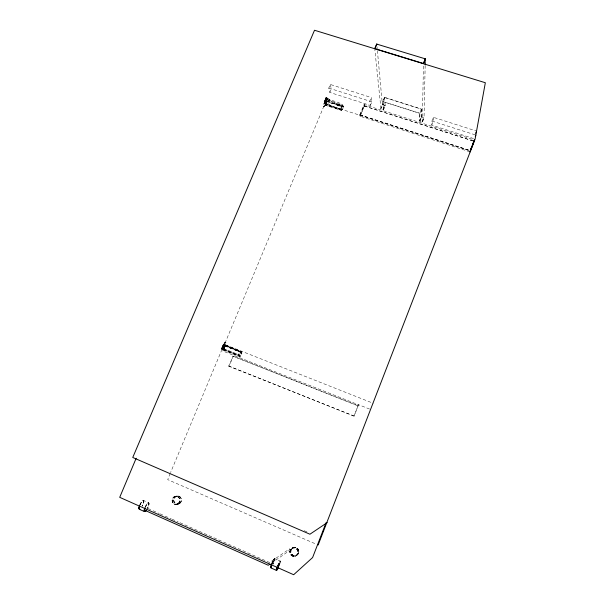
<?xml version="1.0" encoding="UTF-8"?>
<svg xmlns="http://www.w3.org/2000/svg" width="605" height="605" viewBox="0 0 605 605"><rect width="100%" height="100%" fill="white"/><g stroke="black" fill="none" stroke-linecap="round" stroke-linejoin="round"><path stroke-width="0.45" stroke-dasharray="3.02 2.27" d="M222.443 349.463L222.413 348.926L221.407 348.518L223.177 349.251L224.841 345.19L223.192 344.517L221.528 348.578L239.376 355.899C240.858 357.268 242.93 352.034 241.04 351.883L223.086 344.487L241.743 352.208M241.743 352.428L224.969 345.78L226.058 342.906L225.022 342.15L224.16 344.835L223.336 344.563L221.657 348.593C224.591 349.811 222.027 349.41 221.922 348.593M223.631 344.956L224.674 342.022L225.726 342.853L222.829 349.599L223.555 349.902L222.232 348.745L224.115 344.91M425.164 65.491L424.029 117.914L422.388 121.953L419.779 121.098L419.9 113.422M421.345 117.052L421.466 109.187L384.591 97.458L382.836 101.602L384.5 97.496M421.587 109.18L421.473 116.999L423.886 117.801M422.32 121.968L423.455 64.569M341.712 110.057L325.535 104.877L327.063 101.224L325.913 97.503L327.184 97.783L331.933 101.292L342.71 105.497L343.277 106.162L341.492 110.473L325.422 105.262L324.295 101.474L325.513 101.791L330.269 105.285L341.061 109.49C342.294 111.297 344.222 106.495 342.574 105.822L331.797 101.617L326.367 97.851C325.445 96.8 321.626 112.84 325.316 104.446M469.941 151.832L360.202 116.266L359.869 114.889L364.248 104.627L472.49 139.369M384.455 97.39L385.211 105.512L383.562 109.505L380.787 108.537M419.915 121.204L421.314 117.166M473.518 138.522L431.773 125.129L431.955 121.045L433.43 117.325L476.574 131.073M433.43 117.325L433.225 121.454L431.773 125.129M360.225 116.258L364.301 105.966L364.233 104.635M289.818 551.873C289.893 548.848 293.433 546.262 296.291 547.51M326.178 103.228C324.575 102.389 327.207 103.689 325.445 103.394C326.715 101.262 323.07 101.761 325.709 102.26M325.573 102.585L324.378 102.071L325.535 102.638M327.154 98.895L337.681 102.245L341.659 104.098L342.702 105.02L342.967 106.321L341.885 108.93L337.303 108.038L325.263 104.136L324.847 101.693L326.246 102.147L327.335 99.538C328.265 98.154 324.968 97.473 326.655 98.6M327.373 98.26L326.186 97.745L327.373 98.26L325.876 102.404L324.348 101.579L325.785 102.041M327.638 104.945C325.694 102.797 328.409 106.162 326.518 104.34M329.294 100.959C325.278 99.863 332.16 101.39 328.129 100.392M341.742 110.216L325.679 105.005L324.522 102.116M324.787 103.137C323.032 104.536 328.878 97.526 325.785 97.829M223.109 344.479L225.544 345.425L225.446 346.03L223.578 350.129L221.876 349.229L239.225 356.262C240.805 357.615 243.142 351.77 241.183 351.528L223.918 344.358M383.426 109.505L385.196 105.444M325.422 105.262L327.214 100.967L326.292 98.713M326.367 97.851C324.575 98.305 329.044 99.409 326.723 97.965M359.869 114.889L469.253 150.373M383.494 109.513L382.927 101.572L419.726 113.279L419.81 121.136M358.031 405.849L232.736 356.073L358.039 405.743L354.046 416.104L358.546 404.783L221.528 350.514L170.58 472.543M279.994 563.051L278.64 566.643M326.791 100.861L327.025 101.519L343.096 106.714M326.473 100.755L325.097 104.612L325.679 105.005M422.381 121.862L423.901 118.035M326.05 98.07L326.261 97.647M419.885 121.061L421.405 117.241M222.043 348.994L223.139 349.864M271.849 563.633L273.445 560.117M326.345 101.542L325.936 99.084L327.562 99.598L327.842 99.235M326.05 103.515L325.369 103.183M380.923 108.567L382.451 104.794M326.579 104.105L327.184 104.635M328.265 100.067L329.43 100.634M370.358 105.436L371.833 101.829L371.304 97.534L330.3 84.466L328.795 88.065L329.816 92.436L370.358 105.436L369.814 101.179L371.304 97.534M359.983 114.761L364.097 104.718M364.202 106.034L360.119 116.19M341.885 108.93L341.613 107.645L340.57 106.722L341.659 104.098M239.429 351.649L241.35 352.639L240.17 355.498L238.241 354.522L239.429 351.649L235.194 349.902M341.613 107.645L342.702 105.02M239.497 355.09L240.684 352.216M225.491 350.764C222.073 348.533 227.798 352.322 224.273 350.257M227.457 346.045C225.068 344.676 227.193 347.172 227.215 345.916M354.046 416.104L229.076 366.259L233.159 356.405M324.318 101.731L325.883 97.897M221.99 349.282L221.43 348.51M324.53 101.504L326.072 97.829M324.454 101.973L325.974 98.26M222.844 349.728L221.566 349.002L223.548 344.253L224.803 344.774L222.829 349.516L221.241 348.858M324.696 102.154L326.231 98.479M223.616 344.661L221.906 348.646M325.036 102.336L326.571 98.66M170.209 473.412L167.706 479.629L316.415 544.258M225.529 345.168L224.069 344.933L222.39 348.964L221.99 348.858M325.528 101.829L327.063 98.146M325.392 102.449L326.927 98.774M222.67 348.994L224.357 344.963L223.215 344.548M329.816 92.436L331.306 88.874L330.3 84.466M221.49 348.533C223.222 350.514 225.499 344.744 224.266 345.001M325.694 102.472L327.229 98.796M325.876 102.404L327.449 98.57M326.783 101.307L325.641 104.854M223.018 349.266L223.926 349.675L223.548 349.456L225.068 345.841M222.315 349.274L222.065 348.949L223.835 349.622L225.355 345.757M223.578 349.909L223.154 349.864L223.721 349.554M229.076 366.259L228.675 366.055L233.122 356.292M326.004 98.91L326.503 99.054M324.083 101.874L325.377 102.116L330.133 105.61L340.925 109.815L341.492 110.473M324.22 101.549L324.628 102.706M325.346 104.461C323.751 109.308 322.465 104.968 324.182 103.054M326.503 99.023L326.148 98.963M385.173 105.512L382.458 104.642L380.81 108.628M326.163 99.046L326.541 100.581L325.982 99.182M364.006 104.733L364.225 105.928M222.844 349.705L223.313 349.781M327.728 104.673L327.32 104.673M174.437 504.192L176.524 504.487L179.821 503.383A4.19 3.925 -76.5 0 0 179.095 496.213L177.023 495.926L173.756 496.955M421.466 109.187L419.757 113.332M271.411 563.187L288.661 551.178L289.659 548.841L269.618 562.529L179.012 522.266M327.199 98.638L326.791 98.645M382.867 101.595L383.615 109.444M272.787 564.087A4.764 0.522 -67.5 0 0 274.451 558.725A4.764 0.522 -67.5 0 0 271.842 563.671A4.931 0.544 -67.5 0 1 274.602 558.604L280.281 561.122A4.938 0.507 -67.6 0 1 278.534 566.673M225.62 350.408L224.425 349.902M364.301 105.966L474.048 141.207M421.413 117.09L423.848 117.937M382.912 101.587L419.817 113.354L421.277 109.187M226.058 345.878L227.314 346.4M342.967 106.321L338.384 105.429L326.08 101.474L326.246 102.147M221.566 348.994L222.02 349.153M223.222 344.116L224.788 344.759M139.967 505.114A4.87 1.308 -64.4 0 1 143.597 500.486L148.633 502.717M293.092 556.358C295.845 556.963 298.779 554.498 298.862 551.722M384.53 97.375L421.503 109.112M382.594 104.612L385.075 105.406M328.795 88.065L371.833 101.829M431.955 121.045L475.122 134.839M364.407 106.056L474.025 141.275M327.214 100.967L343.277 106.162M327.063 101.224L343.133 106.419M326.488 101.285L343.126 106.866M360.028 114.867L469.291 150.244M468.572 150.395L324.84 103.916L224.478 344.442L373.119 403.248M224.75 345.243L225.4 345.523M241.35 352.639L223.419 345.349L241.819 352.481M240.17 355.498L222.224 348.208L238.241 354.522M223.532 349.486L223.124 349.319M224.009 344.563L224.266 344.668M227.072 345.916L226.24 345.553M225.544 345.425L241.924 351.876M224.039 344.994L223.396 344.646M223.472 344.895L223.933 345.077M223.835 349.622L240.306 356.148M223.691 349.75L240.079 356.232M223.578 350.129L239.966 356.602M369.594 409.063L358.394 404.632L357.941 405.683M228.675 366.055L353.91 416.006M222.209 349.365L221.801 349.191M223.646 344.827L224.122 345.024M222.141 348.926C224.455 340.305 224.803 347.55 221.71 348.646M223.464 349.425L224.788 345.742L225.362 345.977M304.179 530.691L308.512 532.559M147.968 508.472L152.279 510.386M153.141 510.771L159.175 513.456M160.038 513.834L163.486 515.369M165.21 516.133L171.253 518.818M172.115 519.203L178.15 521.888M380.946 108.711L374.85 49.64M336.592 104.869L340.57 106.722M324.477 102.6L324.923 102.812M327.328 99.53L327.04 99.19L327.721 99.522M324.34 102.926L324.749 103.122M223.275 348.548L223.653 348.775L224.848 345.909L224.47 345.682M326.133 98.585L325.891 97.549M359.922 115.003L360.119 116.205M377.044 46.887L377.157 49.746M377.391 50.608L382.383 104.604M274.602 558.604A4.931 0.544 -67.5 0 1 272.878 564.163M272.031 563.807A5.037 0.552 -67.5 0 1 274.791 558.574A5.037 0.552 -67.5 0 1 273.029 564.246M277.453 566.22A5.044 0.522 -67.6 0 1 280.175 560.956A5.044 0.522 -67.6 0 1 278.391 566.628M277.619 566.272A4.938 0.507 -67.6 0 1 280.281 561.122M277.733 566.288A4.772 0.492 -67.6 0 1 280.304 561.319A4.772 0.492 -67.6 0 1 278.618 566.681M179.821 503.375A4.19 3.925 -76.5 0 1 173.575 500.645A4.19 3.925 -76.5 0 1 179.095 496.213M139.831 505.001A4.606 1.233 -64.4 0 1 143.264 500.622A4.606 1.233 -64.4 0 1 142.054 505.992M139.861 505.046A4.772 1.278 -64.4 0 1 143.415 500.509A4.772 1.278 -64.4 0 1 142.16 506.067M143.597 500.486A4.87 1.308 -64.4 0 1 142.319 506.158M145.374 506.589A4.878 1.278 -64.5 0 1 148.724 502.77A4.878 1.278 -64.5 0 1 147.325 508.382M145.2 507.421A4.779 1.248 -64.5 0 1 148.724 502.861A4.779 1.248 -64.5 0 1 147.454 508.419A4.613 1.21 -64.5 0 0 148.732 503.05A4.613 1.21 -64.5 0 0 145.336 507.451M178.195 503.458A3.985 3.736 -76.4 0 0 177.507 496.644A3.985 3.736 -76.4 0 0 172.251 500.857A3.985 3.736 -76.4 0 0 178.195 503.458M178.301 503.564A4.129 3.872 -76.4 0 0 177.583 496.508A4.129 3.872 -76.4 0 0 172.145 500.872A4.129 3.872 -76.4 0 0 178.301 503.564M178.384 503.625A4.212 3.948 -76.4 0 0 177.658 496.425A4.212 3.948 -76.4 0 0 172.107 500.88A4.212 3.948 -76.4 0 0 178.384 503.625M179.814 503.307A4.099 3.849 -76.5 0 0 179.103 496.289A4.099 3.849 -76.5 0 0 173.696 500.63A4.099 3.849 -76.5 0 0 179.814 503.307M179.761 503.186A3.955 3.713 -76.5 0 0 179.065 496.418A3.955 3.713 -76.5 0 0 173.854 500.607A3.955 3.713 -76.5 0 0 179.761 503.186M290.612 549.869A4.144 3.933 85.7 0 0 293.78 556.245A4.144 3.933 85.7 0 0 297.426 550.21A4.144 3.933 85.7 0 0 290.612 549.869M290.506 549.779A4.295 4.076 85.7 0 0 293.788 556.381A4.379 4.159 85.7 0 0 297.66 550.074A4.379 4.159 85.7 0 0 290.46 549.711A4.379 4.159 85.7 0 0 293.811 556.456A4.295 4.076 85.7 0 0 297.562 550.134A4.295 4.076 85.7 0 0 290.506 549.779M291.239 549.174A4.356 4.129 85.6 0 0 294.567 555.874A4.356 4.129 85.6 0 0 298.394 549.529A4.356 4.129 85.6 0 0 291.239 549.174M291.33 549.204A4.265 4.046 85.6 0 0 294.597 555.768A4.265 4.046 85.6 0 0 298.341 549.559A4.265 4.046 85.6 0 0 291.33 549.204M291.466 549.272A4.114 3.91 85.6 0 0 294.612 555.609A4.114 3.91 85.6 0 0 298.227 549.612A4.114 3.91 85.6 0 0 291.466 549.272"/><path stroke-width="0.91" d="M376.847 44.074L374.888 48.544M425.202 64.629L425.149 58.814M374.775 48.733L376.703 44.074M469.949 151.825L470.297 150.713M474.154 141.146L474.411 140.057L474.214 141.26M474.365 140.133L470.387 150.554M475.704 133.334L476.286 131.829M326.087 522.644L312.596 557.56L293.667 574.72L119.714 497.333L136.178 458.235M475.273 136.571L475.848 135.081M470.304 150.486L471.968 146.16M472.974 143.559L474.312 140.095M473.745 142.243L470.024 151.84M425.179 58.972L423.409 63.684M423.515 63.487L425.292 59.063M327.184 522.629L309.926 534.223L132.752 457.478L314.517 30.25L485.339 82.734L475.091 139.165L318.139 545.007M269.921 564.231L268.227 565.252L145.412 510.575M376.817 44.12L425.164 58.806M374.949 48.657L423.273 63.465M139.589 509.395L144.247 511.467M271.131 568.004L276.107 570.228M271.29 567.029A4.764 0.522 -67.5 0 1 271.554 564.427M271.327 567.21A4.931 0.544 -67.5 0 1 271.607 564.51M271.448 567.361A5.037 0.552 -67.5 0 1 271.728 564.609M277.71 568.118A5.044 0.522 -67.6 0 1 276.296 570.25A5.044 0.522 -67.6 0 1 277.143 567.014M277.869 568.133A4.938 0.507 -67.6 0 1 276.485 570.22A4.938 0.507 -67.6 0 1 277.317 567.051M278.292 567.407A4.772 0.492 -67.6 0 1 276.666 570.137A4.772 0.492 -67.6 0 1 277.445 567.044M139.536 508.964A4.606 1.233 -64.4 0 1 139.543 505.727M139.551 509.145A4.772 1.278 -64.4 0 1 139.566 505.803M139.952 509.183A4.87 1.308 -64.4 0 1 139.664 505.886M146.1 510.333A4.878 1.278 -64.5 0 1 144.277 511.369A4.878 1.278 -64.5 0 1 144.724 508.132M146.244 510.333A4.779 1.248 -64.5 0 1 144.466 511.346A4.779 1.248 -64.5 0 1 144.905 508.177M146.342 510.257A4.613 1.21 -64.5 0 1 144.625 511.233A4.613 1.21 -64.5 0 1 145.049 508.177"/></g></svg>
